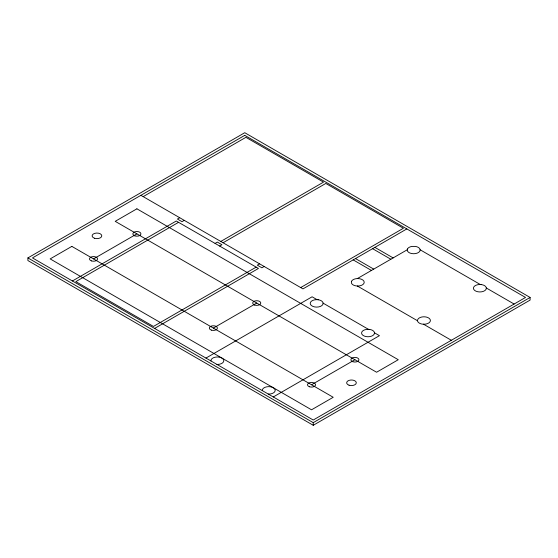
<?xml version="1.0" encoding="UTF-8"?>
<svg xmlns="http://www.w3.org/2000/svg" width="558" height="558" viewBox="0 0 558 558"><rect width="100%" height="100%" fill="white"/><g stroke="black" fill="none" stroke-linecap="round" stroke-linejoin="round"><path stroke-width="0.84" d="M27.9 257.915L244.76 132.713L530.1 297.449L530.1 300.085L313.24 425.287L27.9 260.551L27.9 257.915L313.24 422.65L530.1 297.449M143.176 196.632L245.904 137.324L323.514 182.131L220.794 241.44M93.528 258.905L136.898 233.858M179.704 217.718L177.416 219.036L181.985 221.672L184.266 220.354M72.414 280.974L176.279 221.01L258.459 268.454L154.594 328.425M178.56 222.328L75.839 281.637L153.45 326.444L256.171 267.136M215.081 243.414L217.369 242.095L221.931 244.732L219.65 246.05M223.074 242.758L325.795 183.449L403.406 228.257L300.685 287.565M259.596 263.843L257.315 265.162L261.876 267.798L264.164 266.48M213.372 328.09L256.743 303.05M406.831 228.919L302.966 288.884L140.895 195.314M205.951 358.076L312.096 296.793L317.118 299.688M357.301 278.602L407.284 249.747M273.294 396.954L379.44 335.672L374.425 332.777M311.531 384.762L354.902 359.722M216.916 364.402L217.369 364.437A6.459 3.725 0 0 0 223.821 360.712A6.459 3.725 0 0 0 217.369 356.981A6.459 3.725 0 0 0 210.91 360.712L210.966 360.97M268.279 394.06L268.726 394.094A6.459 3.725 0 0 0 275.185 390.363A6.459 3.725 0 0 0 268.726 386.638A6.459 3.725 0 0 0 262.274 390.363L262.33 390.628M420.076 249.747L480.333 284.531M486.276 287.963L514.12 304.04M374.871 247.368L393.139 257.915M372.591 248.687L390.851 259.233M355.474 258.57L373.734 269.116M353.186 259.889L371.454 270.435M357.301 285.989L417.558 320.773M423.501 324.205L451.345 340.282M323.061 303.12L368.475 329.339M313.24 422.65L313.24 425.287M351.519 281.33L351.519 283.262A6.459 3.725 0 0 0 356.081 285.898L357.755 286.024A6.459 3.725 0 0 0 364.214 282.292A6.459 3.725 0 0 0 357.755 278.568L356.081 278.693A6.459 3.725 0 0 0 351.519 281.33M407.445 249.042L407.221 250.005A6.459 3.725 0 0 0 413.68 253.737A6.459 3.725 0 0 0 420.139 250.005L419.916 249.042A6.459 3.725 0 0 0 415.354 246.406L412.013 246.406A6.459 3.725 0 0 0 407.445 249.042M244.76 135.35L32.469 257.915L313.24 420.021L525.531 297.449L244.76 135.35M71.843 246.385L50.157 258.905L311.531 409.802L333.217 397.282L71.843 246.385M136.898 208.818L115.213 221.338L376.587 372.242L398.272 359.722L136.898 208.818M481.554 284.622L479.88 284.496A6.459 3.725 0 0 0 473.421 288.228A6.459 3.725 0 0 0 479.88 291.953A6.459 3.725 0 0 0 486.339 288.228L486.116 287.258A6.459 3.725 0 0 0 481.554 284.622M318.339 299.779L316.665 299.653A6.459 3.725 0 0 0 310.206 303.385A6.459 3.725 0 0 0 316.665 307.109A6.459 3.725 0 0 0 323.124 303.385L322.901 302.415A6.459 3.725 0 0 0 318.339 299.779M423.954 324.24L422.28 324.114A6.459 3.725 0 0 1 417.719 321.478L417.496 320.515A6.459 3.725 0 0 1 423.954 316.784A6.459 3.725 0 0 1 430.406 320.515A6.459 3.725 0 0 1 423.954 324.24M369.696 329.436L368.029 329.304A6.459 3.725 0 0 0 361.57 333.035A6.459 3.725 0 0 0 368.029 336.76A6.459 3.725 0 0 0 374.481 333.035L374.265 332.073A6.459 3.725 0 0 0 369.696 329.436M91.512 260.921A4.039 2.33 0 0 0 97.566 258.905A4.039 2.33 0 0 0 91.512 256.882A4.039 2.33 0 0 0 91.512 260.921M134.883 235.881A4.039 2.33 0 0 0 140.937 233.858A4.039 2.33 0 0 0 134.883 231.842A4.039 2.33 0 0 0 134.883 235.881M254.727 305.073A4.039 2.33 0 0 0 260.781 303.05A4.039 2.33 0 0 0 254.727 301.034A4.039 2.33 0 0 0 254.727 305.073M211.356 330.113A4.039 2.33 0 0 0 217.404 328.09A4.039 2.33 0 0 0 211.356 326.074A4.039 2.33 0 0 0 211.356 330.113M309.509 386.778A4.039 2.33 0 0 0 315.563 384.762A4.039 2.33 0 0 0 309.509 382.746A4.039 2.33 0 0 0 309.509 386.778M352.886 361.737A4.039 2.33 0 0 0 358.934 359.722A4.039 2.33 0 0 0 352.886 357.706A4.039 2.33 0 0 0 352.886 361.737M349.057 385.208A4.841 2.797 0 0 0 356.318 382.788A4.841 2.797 0 0 0 349.057 380.368A4.841 2.797 0 0 0 349.057 385.208M94.532 238.259A4.841 2.797 0 0 0 101.793 235.839A4.841 2.797 0 0 0 94.532 233.418A4.841 2.797 0 0 0 94.532 238.259"/></g></svg>
